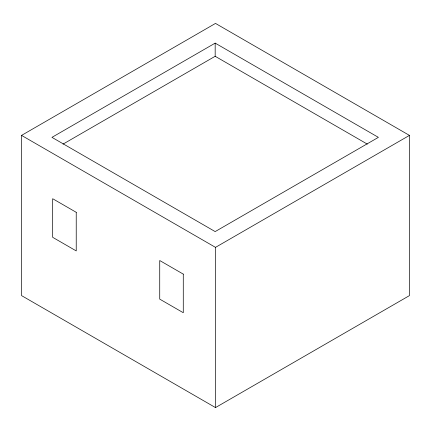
<?xml version="1.0" encoding="UTF-8"?>
<svg xmlns="http://www.w3.org/2000/svg" width="431" height="431" viewBox="0 0 431 431"><rect width="100%" height="100%" fill="white"/><g stroke="black" fill="none" stroke-linecap="round" stroke-linejoin="round"><path stroke-width="0.65" d="M21.55 135.393L215.5 23.414L409.45 135.393L409.45 295.607L215.5 407.586L21.55 295.607L21.55 135.393L215.5 247.367L409.45 135.393M215.171 43.122L51.957 137.36L215.171 231.592L378.391 137.36L215.171 43.122L215.171 56.283L367.314 144.121M63.028 144.121L215.171 56.283M215.5 247.367L215.5 407.586M76.228 212.311L52.679 198.718L52.679 237.319L76.228 250.917L76.228 212.311M183.277 274.116L159.729 260.518L159.729 299.125L183.277 312.717L183.277 274.116"/></g></svg>
